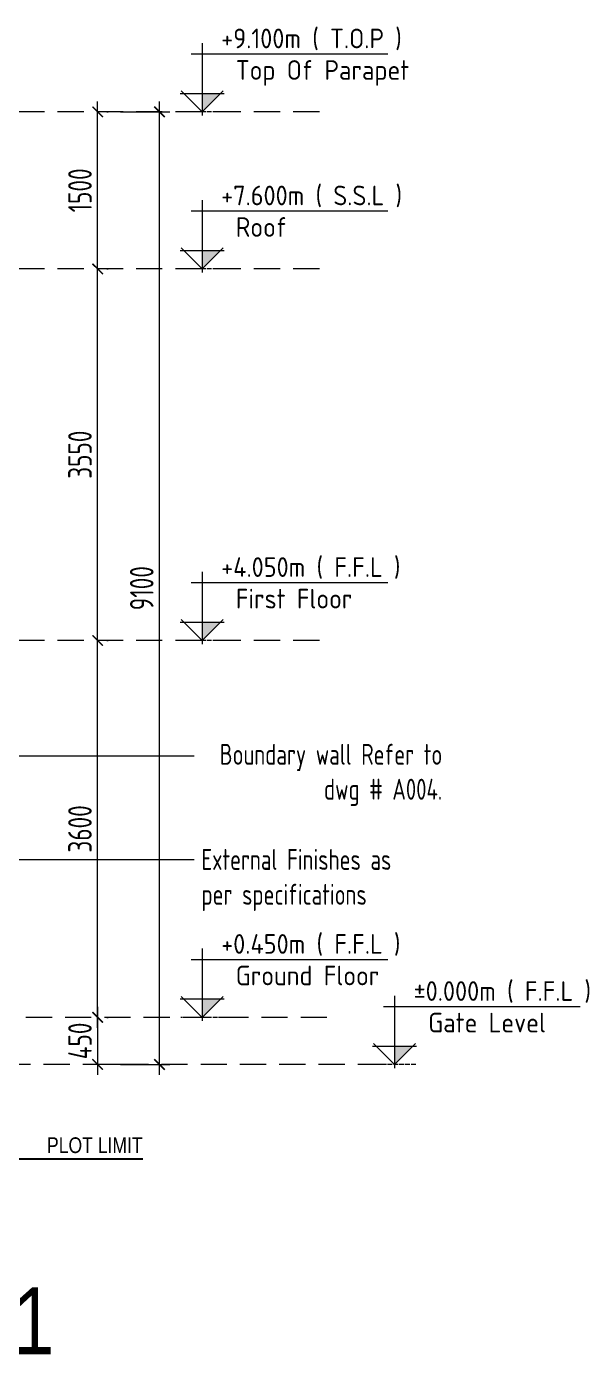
# Model space of a CAD drawing. Header units: millimetres. Extents: x -30697 to 201471, y -29614 to 19378.
# Drawn here: x -3222 to 2152, y -2779 to 9915 of the extents above; entities that cross this region are included whole.
import ezdxf

# ---------------------------------------------------------------- set-up
doc = ezdxf.new("R2010")
doc.units = ezdxf.units.MM
doc.header["$MEASUREMENT"] = 0
doc.header["$PDMODE"] = 1
doc.linetypes.add('1735 X DT-5BR-ELE_01$0$DASHED', pattern=[0.75, 0.5, -0.25])
doc.linetypes.add('ACAD_ISO02W100', pattern=[15, 12, -3])
doc.layers.add('00--ORIGIN POINT', color=200, linetype='Continuous', lineweight=20, plot=False)
doc.layers.add('1735 X DT-5BR-ELE_01$0$00--ORIGIN', color=6, linetype='Continuous', lineweight=0, plot=False)
for name, color, linetype, lineweight in [('05--LEADER', 8, 'Continuous', 13), ('05--TEXT-2', 2, 'Continuous', 25), ('05--TEXT-3', 3, 'Continuous', 35), ('07--DIM-2', 2, 'Continuous', 25), ('1735 X DT-5BR-ELE_01$0$W--ELV-1', 250, '1735 X DT-5BR-ELE_01$0$DASHED', 9), ('W--ELEV-2', 7, 'Continuous', 20)]:
    doc.layers.add(name, color=color, linetype=linetype, lineweight=lineweight)
doc.layers.add('05--PLOT MARK', color=2, linetype='Continuous')
doc.styles.add('1735 X DT-5BR-ELE_01$0$Ariel', font='arial.ttf', dxfattribs={"width": 0.8})
doc.styles.add('Ariel', font='arial.ttf', dxfattribs={"width": 0.8})
doc.styles.add('ISO', font='isocp2.shx', dxfattribs={"width": 0.8})
doc.dimstyles.new('1-100_AR', dxfattribs={"dimtxt": 225, "dimasz": 100, "dimexe": 100, "dimexo": 100, "dimgap": 0, "dimtad": 0, "dimzin": 12, "dimdsep": 46, "dimtxsty": 'ISO', "dimblk": 'ARCHTICK', "dimcen": 100, "dimdle": 100, "dimclrd": 8, "dimclre": 9, "dimclrt": 2, "dimadec": 0, "dimazin": 0, "dimtfac": 1, "dimtmove": 0, "dimatfit": 2, "dimldrblk": 'ARCHTICK', "dimfxl": 1, "dimtvp": 0.75, "dimtolj": 1, "dimtzin": 12, "dimlwd": 9, "dimlwe": 9, "dimarcsym": 0})
doc.dimstyles.new('Copy of 1-100_AR LEADER', dxfattribs={"dimtxt": 200, "dimasz": 100, "dimexe": 100, "dimexo": 100, "dimgap": 0, "dimtad": 0, "dimdec": 0, "dimzin": 12, "dimdsep": 46, "dimtxsty": 'ISO', "dimcen": 150, "dimdle": 100, "dimclrd": 8, "dimclre": 9, "dimclrt": 2, "dimadec": 0, "dimazin": 0, "dimtfac": 1, "dimtdec": 0, "dimtmove": 0, "dimatfit": 2, "dimfxl": 1, "dimtvp": 0.75, "dimtolj": 1, "dimtzin": 12, "dimlwd": 9, "dimlwe": 9, "dimarcsym": 0})

# ---------------------------------------------------------------- blocks, each defined once
blk = doc.blocks.new('1735 X DT-5BR-ELE_01')
at = {"layer": '1735 X DT-5BR-ELE_01$0$W--ELV-1', "ltscale": 500}
for p, q in [((-426, 9100), (-24441, 9100)), ((-426, 9100), (-24441, 9100)), ((-426, 7600), (-24441, 7600)), ((-426, 4050), (-24441, 4050)), ((-354, 450), (-24441, 450)), ((191, 0), (-24441, 0))]:
    blk.add_line(p, q, dxfattribs=at)
at = {"layer": '1735 X DT-5BR-ELE_01$0$00--ORIGIN', "insert": (-8402, -2130), "char_height": 640, "attachment_point": 1, "style": '1735 X DT-5BR-ELE_01$0$Ariel'}
blk.add_mtext_dynamic_manual_height_columns('ELEVATION - 01', width=10517.5, gutter_width=1000, heights=[0], dxfattribs=at)
blk = doc.blocks.new('*U15')
at = {"color": 2}
for p, q in [((0, 875), (0, -46)), ((2364, 734), (-141, 734)), ((-280, 234), (280, 234)), ((0, 0), (-267, 267)), ((267, 267), (0, 0))]:
    blk.add_line(p, q, dxfattribs=at)
blk.add_solid([(0, 234), (234, 234), (0, 0), (234, 234)], dxfattribs=at)
at = {"layer": '00--ORIGIN POINT', "linetype": 'ACAD_ISO02W100', "ltscale": 5}
blk.add_line((270, 0), (-270, 0), dxfattribs=at)
at = {"style": 'ISO', "width": 0.8}
for tag, p in [('LEVEL', (225, 782)), ('FLOOR', (225, 406))]:
    blk.add_attdef(tag, p, '', height=250, dxfattribs=at)
blk = doc.blocks.new('_ArchTick')
at = {"color": 0, "const_width": 0.15}
blk.add_lwpolyline([(-0.5, -0.5), (0.5, 0.5)], dxfattribs=at)
blk = doc.blocks.new('*D42')
at = {"layer": '07--DIM-2', "color": 8, "lineweight": 9, "transparency": 16777216}
blk.add_line((-1953, -100), (-1953, 9200), dxfattribs=at)
at = {"layer": '07--DIM-2', "color": 9, "lineweight": 9, "transparency": 16777216}
for p, q in [((-2324, 9100), (-1853, 9100)), ((-2324, 0), (-1853, 0))]:
    blk.add_line(p, q, dxfattribs=at)
at = {"layer": 'Defpoints', "color": 0, "transparency": 16777216}
for p in [(-2424, 9100), (-1953, 9100), (-2424, 0)]:
    blk.add_point(p, dxfattribs=at)
at = {"layer": '07--DIM-2', "color": 8, "lineweight": 9, "transparency": 16777216, "xscale": 100, "yscale": 100, "zscale": 100}
for p, rotation in [((-1953, 9100), 90), ((-1953, 0), 270)]:
    blk.add_blockref('_ArchTick', p, dxfattribs=dict(at, rotation=rotation))
at = {"layer": '07--DIM-2', "color": 2, "transparency": 16777216, "insert": (-2122, 4550), "char_height": 225, "attachment_point": 5, "rotation": 90, "style": 'ISO'}
blk.add_mtext('\\A1;9100', dxfattribs=at)
blk = doc.blocks.new('*D49')
at = {"layer": '07--DIM-2', "color": 8, "lineweight": 9, "transparency": 16777216}
blk.add_line((-2543, 350), (-2543, 4150), dxfattribs=at)
at = {"layer": '07--DIM-2', "color": 9, "lineweight": 9, "transparency": 16777216}
for p, q in [((-2456, 4050), (-2443, 4050)), ((-2456, 450), (-2443, 450))]:
    blk.add_line(p, q, dxfattribs=at)
at = {"layer": 'Defpoints', "color": 0, "transparency": 16777216}
for p in [(-2556, 4050), (-2543, 4050), (-2556, 450)]:
    blk.add_point(p, dxfattribs=at)
at = {"layer": '07--DIM-2', "color": 8, "lineweight": 9, "transparency": 16777216, "xscale": 100, "yscale": 100, "zscale": 100}
for p, rotation in [((-2543, 4050), 90), ((-2543, 450), 270)]:
    blk.add_blockref('_ArchTick', p, dxfattribs=dict(at, rotation=rotation))
at = {"layer": '07--DIM-2', "color": 2, "transparency": 16777216, "insert": (-2712, 2250), "char_height": 225, "attachment_point": 5, "rotation": 90, "style": 'ISO'}
blk.add_mtext('\\A1;3600', dxfattribs=at)
blk = doc.blocks.new('*D50')
at = {"layer": '07--DIM-2', "color": 8, "lineweight": 9, "transparency": 16777216}
blk.add_line((-2543, 3950), (-2543, 7700), dxfattribs=at)
at = {"layer": '07--DIM-2', "color": 9, "lineweight": 9, "transparency": 16777216}
for p, q in [((-2456, 7600), (-2443, 7600)), ((-2456, 4050), (-2443, 4050))]:
    blk.add_line(p, q, dxfattribs=at)
at = {"layer": 'Defpoints', "color": 0, "transparency": 16777216}
for p in [(-2556, 7600), (-2543, 7600), (-2556, 4050)]:
    blk.add_point(p, dxfattribs=at)
at = {"layer": '07--DIM-2', "color": 8, "lineweight": 9, "transparency": 16777216, "xscale": 100, "yscale": 100, "zscale": 100}
for p, rotation in [((-2543, 7600), 90), ((-2543, 4050), 270)]:
    blk.add_blockref('_ArchTick', p, dxfattribs=dict(at, rotation=rotation))
at = {"layer": '07--DIM-2', "color": 2, "transparency": 16777216, "insert": (-2712, 5825), "char_height": 225, "attachment_point": 5, "rotation": 90, "style": 'ISO'}
blk.add_mtext('\\A1;3550', dxfattribs=at)
blk = doc.blocks.new('*D51')
at = {"layer": '07--DIM-2', "color": 8, "lineweight": 9, "transparency": 16777216}
blk.add_line((-2543, 7500), (-2543, 9200), dxfattribs=at)
at = {"layer": '07--DIM-2', "color": 9, "lineweight": 9, "transparency": 16777216}
for p, q in [((-2456, 9100), (-2443, 9100)), ((-2456, 7600), (-2443, 7600))]:
    blk.add_line(p, q, dxfattribs=at)
at = {"layer": 'Defpoints', "color": 0, "transparency": 16777216}
for p in [(-2556, 9100), (-2543, 9100), (-2556, 7600)]:
    blk.add_point(p, dxfattribs=at)
at = {"layer": '07--DIM-2', "color": 8, "lineweight": 9, "transparency": 16777216, "xscale": 100, "yscale": 100, "zscale": 100}
for p, rotation in [((-2543, 9100), 90), ((-2543, 7600), 270)]:
    blk.add_blockref('_ArchTick', p, dxfattribs=dict(at, rotation=rotation))
at = {"layer": '07--DIM-2', "color": 2, "transparency": 16777216, "insert": (-2712, 8350), "char_height": 225, "attachment_point": 5, "rotation": 90, "style": 'ISO'}
blk.add_mtext('\\A1;1500', dxfattribs=at)
blk = doc.blocks.new('*D52')
at = {"layer": '07--DIM-2', "color": 8, "lineweight": 9, "transparency": 16777216}
blk.add_line((-2543, 550), (-2543, -100), dxfattribs=at)
at = {"layer": '07--DIM-2', "color": 9, "lineweight": 9, "transparency": 16777216}
for p, q in [((-2456, 450), (-2443, 450)), ((-2205, 0), (-2643, 0))]:
    blk.add_line(p, q, dxfattribs=at)
at = {"layer": 'Defpoints', "color": 0, "transparency": 16777216}
for p in [(-2556, 450), (-2543, 0), (-2105, 0)]:
    blk.add_point(p, dxfattribs=at)
at = {"layer": '07--DIM-2', "color": 8, "lineweight": 9, "transparency": 16777216, "xscale": 100, "yscale": 100, "zscale": 100}
for p, rotation in [((-2543, 450), 90), ((-2543, 0), 270)]:
    blk.add_blockref('_ArchTick', p, dxfattribs=dict(at, rotation=rotation))
at = {"layer": '07--DIM-2', "color": 2, "transparency": 16777216, "insert": (-2712, 225), "char_height": 225, "attachment_point": 5, "rotation": 90, "style": 'ISO'}
blk.add_mtext('\\A1;450', dxfattribs=at)

msp = doc.modelspace()

# ---------------------------------------------------------------- block references
msp.add_blockref('1735 X DT-5BR-ELE_01', (0, 0))

# ---------------------------------------------------------------- next in the draw order: linework, layer by layer
at = {"layer": '05--PLOT MARK'}
msp.add_line((-3433.549, -901.327), (-2112.279, -901.327), dxfattribs=at)

# ---------------------------------------------------------------- next in the draw order: block references
at = {"layer": 'W--ELEV-2'}
ref = msp.add_blockref('*U15', (-1545.379, 9100), dxfattribs=dict(at, xscale=0.75, yscale=0.75, zscale=0.75))
ref.add_attrib('LEVEL', '+9.100m ( T.O.P )', (-1363.585, 9707.608), dxfattribs={"layer": '0', "height": 187.5, "style": 'ISO'})
ref.add_attrib('FLOOR', 'Top Of Parapet', (-1224.472, 9405.998), dxfattribs={"layer": '0', "height": 187.5, "style": 'ISO'})
ref = msp.add_blockref('*U15', (-1545.379, 7600), dxfattribs=dict(at, xscale=0.75, yscale=0.75, zscale=0.75))
ref.add_attrib('LEVEL', '+7.600m ( S.S.L )', (-1363.585, 8207.608), dxfattribs={"layer": '0', "height": 187.5, "style": 'ISO'})
ref.add_attrib('FLOOR', 'Roof', (-1224.472, 7905.998), dxfattribs={"layer": '0', "height": 187.5, "style": 'ISO'})
ref = msp.add_blockref('*U15', (-1545.379, 4050), dxfattribs=dict(at, xscale=0.75, yscale=0.75, zscale=0.75))
ref.add_attrib('LEVEL', '+4.050m ( F.F.L )', (-1363.585, 4657.608), dxfattribs={"layer": '0', "height": 187.5, "style": 'ISO'})
ref.add_attrib('FLOOR', 'First Floor', (-1224.472, 4355.998), dxfattribs={"layer": '0', "height": 187.5, "style": 'ISO'})
ref = msp.add_blockref('*U15', (-1545.379, 450), dxfattribs=dict(at, xscale=0.75, yscale=0.75, zscale=0.75))
ref.add_attrib('LEVEL', '+0.450m ( F.F.L )', (-1363.585, 1057.608), dxfattribs={"layer": '0', "height": 187.5, "style": 'ISO'})
ref.add_attrib('FLOOR', 'Ground Floor', (-1224.472, 755.998), dxfattribs={"layer": '0', "height": 187.5, "style": 'ISO'})
ref = msp.add_blockref('*U15', (292.336, 0), dxfattribs=dict(at, xscale=0.75, yscale=0.75, zscale=0.75))
ref.add_attrib('LEVEL', '%%p0.000m ( F.F.L )', (474.131, 607.608), dxfattribs={"layer": '0', "height": 187.5, "style": 'ISO'})
ref.add_attrib('FLOOR', 'Gate Level', (613.243, 305.998), dxfattribs={"layer": '0', "height": 187.5, "style": 'ISO'})

# ---------------------------------------------------------------- next in the draw order: texts
at = {"layer": '05--TEXT-2', "insert": (747.17, 3062.618), "char_height": 200, "attachment_point": 3, "style": 'ISO'}
msp.add_mtext_dynamic_manual_height_columns('Boundary wall Refer to \\P\\pt6600;dwg # A004. ', width=2302.26917, gutter_width=0, heights=[734.757], dxfattribs=at)
at = {"layer": '05--TEXT-2', "insert": (-1552.478, 2058.544), "char_height": 200, "width": 2006.78594, "attachment_point": 1, "style": 'ISO'}
msp.add_mtext('External Finishes as per specifications', dxfattribs=at)
at = {"layer": '05--TEXT-3', "insert": (-2570.068, -772.195), "char_height": 150, "width": 1439.99993, "attachment_point": 5, "rotation": 359.9827344, "style": 'Ariel'}
msp.add_mtext('PLOT LIMIT', dxfattribs=at)

# ---------------------------------------------------------------- next in the draw order: dimensions: what is measured, and where the dimension line sits
at = {"layer": '07--DIM-2'}
for base, p1, p2, picture, middle in [((-2542.848, 9100), (-2555.773, 7600), (-2555.773, 9100), '*D51', (-2711.598, 8350)), ((-1953.442, 9100), (-2424.035, 0), (-2424.035, 9100), '*D42', (-2122.192, 4550)), ((-2542.848, 7600), (-2555.773, 4050), (-2555.773, 7600), '*D50', (-2711.598, 5825)), ((-2542.848, 4050), (-2555.773, 450), (-2555.773, 4050), '*D49', (-2711.598, 2250)), ((-2542.848, 0), (-2555.773, 450), (-2105.222, 0), '*D52', (-2711.598, 225))]:
    dim = msp.add_linear_dim(base=base, p1=p1, p2=p2, angle=90, dimstyle='1-100_AR', override={"dimtmove": 1}, dxfattribs=at)
    dim.commit()
    dim.dimension.update_dxf_attribs({"geometry": picture, "text_midpoint": middle})

# ---------------------------------------------------------------- next in the draw order: leaders
at = {"layer": '05--LEADER'}
for points in [[(-3333.549, 2400), (-3333.549, 2949.226), (-1621.89, 2949.226)], [(-5206.606, 0), (-5209.599, 1956.582), (-1621.89, 1956.582)]]:
    msp.add_leader(points, dimstyle='Copy of 1-100_AR LEADER', dxfattribs=at)

doc.saveas('drawing.dxf')
